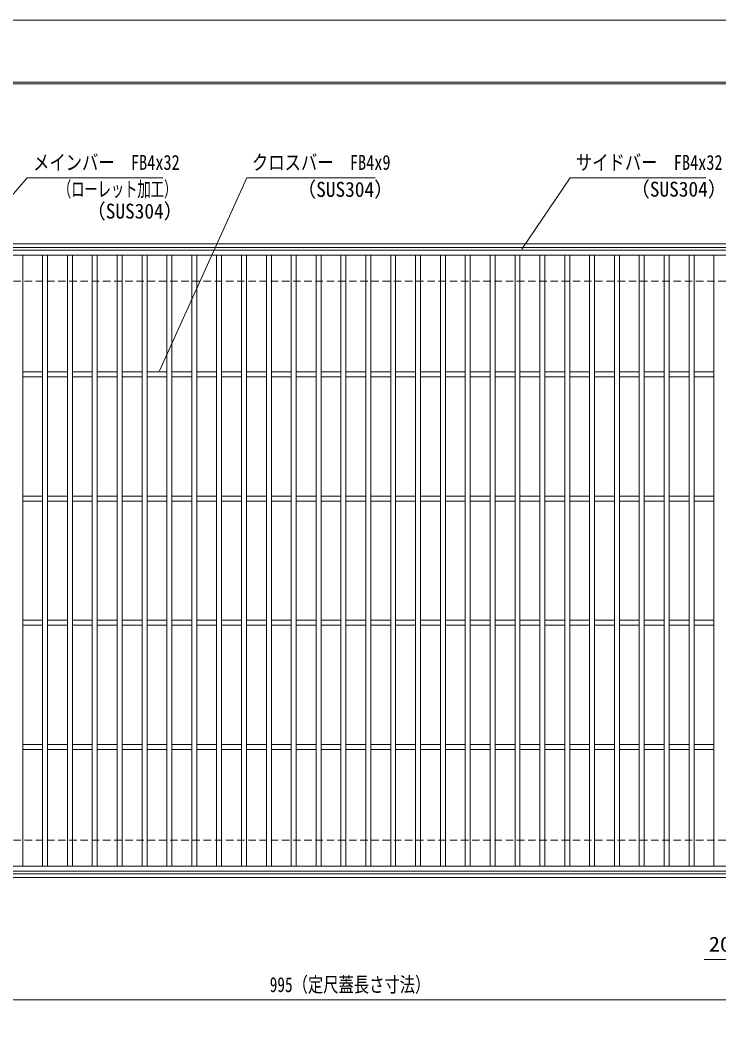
# Model space of a CAD drawing. Units: millimetres, scale not verified. Extents: x -1050 to 1050, y -742 to 742.
# Drawn here: x -553 to 9, y -71 to 742 of the extents above; entities that cross this region are included whole.
import ezdxf
from ezdxf.enums import TextEntityAlignment as Align

# ---------------------------------------------------------------- set-up
doc = ezdxf.new("R2010")
doc.units = ezdxf.units.MM
doc.header["$LTSCALE"] = 5
doc.linetypes.add('DASHED1', pattern=[1.8, 1.2, -0.6])
for name, color, linetype, lineweight in [('0-0_7-図\u3000枠', 4, 'Continuous', 9), ('0-1_寸法注釈', 2, 'Continuous', 9), ('0-5_DEFPOINTS', 134, 'Continuous', 9), ('0-6_枠', 7, 'Continuous', 9), ('0-7_蓋', 5, 'Continuous', 9), ('0-9_溝開口', 4, 'DASHED1', 9)]:
    doc.layers.add(name, color=color, linetype=linetype, lineweight=lineweight)
doc.styles.add('ＭＳ ゴシック', font='')
doc.styles.get('ＭＳ ゴシック').set_extended_font_data('MS Gothic')

msp = doc.modelspace()

# ---------------------------------------------------------------- linework, layer by layer
at = {"layer": '0-0_7-図\u3000枠'}
msp.add_line((-973.75, 691.25), (998.75, 691.25), dxfattribs=at)
msp.add_lwpolyline([(-975, 692.5), (1000, 692.5), (1000, -692.5)], dxfattribs=at)
at = {"layer": '0-1_寸法注釈'}
for p, q in [((27.05, -13.478), (-2.797, -13.478)), ((-785.45, -46.047), (199.55, -46.047))]:
    msp.add_line(p, q, dxfattribs=at)
for points in [[(-438.147, 615.749), (-547.371, 615.749), (-630.295, 518.985)], [(-267.513, 615.749), (-370.72, 615.749), (-440.937, 460.384)], [(-1.475, 615.749), (-110.699, 615.749), (-149.41, 558.298)]]:
    msp.add_lwpolyline(points, dxfattribs=at)
at = {"layer": '0-5_DEFPOINTS'}
msp.add_lwpolyline([(-1050, -742.5), (-1050, 742.5), (1050, 742.5), (1050, -742.5)], close=True, dxfattribs=at)
at = {"layer": '0-6_枠'}
for p, q in [((-795.45, 562.475), (409.55, 562.475)), ((-792.45, 559.475), (407.714, 559.475)), ((-795.45, 52.475), (409.55, 52.475)), ((-792.45, 55.475), (411.386, 55.475))]:
    msp.add_line(p, q, dxfattribs=at)
at = {"layer": '0-7_蓋'}
for p, q in [((204.55, 557.475), (-790.45, 557.475)), ((204.55, 553.475), (-790.45, 553.475)), ((-550.95, 553.475), (-550.95, 61.475)), ((-534.95, 553.475), (-534.95, 61.475)), ((-530.95, 553.475), (-530.95, 61.475)), ((-514.95, 553.475), (-514.95, 61.475)), ((-510.95, 553.475), (-510.95, 61.475)), ((-494.95, 553.475), (-494.95, 61.475)), ((-490.95, 553.475), (-490.95, 61.475)), ((-474.95, 553.475), (-474.95, 61.475)), ((-470.95, 553.475), (-470.95, 61.475)), ((-454.95, 553.475), (-454.95, 61.475)), ((-450.95, 553.475), (-450.95, 61.475)), ((-434.95, 553.475), (-434.95, 61.475)), ((-430.95, 553.475), (-430.95, 61.475)), ((-414.95, 553.475), (-414.95, 61.475)), ((-410.95, 553.475), (-410.95, 61.475)), ((-394.95, 553.475), (-394.95, 61.475)), ((-390.95, 553.475), (-390.95, 61.475)), ((-374.95, 553.475), (-374.95, 61.475)), ((-370.95, 553.475), (-370.95, 61.475)), ((-354.95, 553.475), (-354.95, 61.475)), ((-350.95, 553.475), (-350.95, 61.475)), ((-334.95, 553.475), (-334.95, 61.475)), ((-330.95, 553.475), (-330.95, 61.475)), ((-314.95, 553.475), (-314.95, 61.475)), ((-310.95, 553.475), (-310.95, 61.475)), ((-294.95, 553.475), (-294.95, 61.475)), ((-290.95, 553.475), (-290.95, 61.475)), ((-274.95, 553.475), (-274.95, 61.475)), ((-270.95, 553.475), (-270.95, 61.475)), ((-254.95, 553.475), (-254.95, 61.475)), ((-250.95, 553.475), (-250.95, 61.475)), ((-234.95, 553.475), (-234.95, 61.475)), ((-230.95, 553.475), (-230.95, 61.475)), ((-214.95, 553.475), (-214.95, 61.475)), ((-210.95, 553.475), (-210.95, 61.475)), ((-194.95, 553.475), (-194.95, 61.475)), ((-190.95, 553.475), (-190.95, 61.475)), ((-174.95, 553.475), (-174.95, 61.475)), ((-170.95, 553.475), (-170.95, 61.475)), ((-154.95, 553.475), (-154.95, 61.475)), ((-150.95, 553.475), (-150.95, 61.475)), ((-134.95, 553.475), (-134.95, 61.475)), ((-130.95, 553.475), (-130.95, 61.475)), ((-114.95, 553.475), (-114.95, 61.475)), ((-110.95, 553.475), (-110.95, 61.475)), ((-94.95, 553.475), (-94.95, 61.475)), ((-90.95, 553.475), (-90.95, 61.475)), ((-74.95, 553.475), (-74.95, 61.475)), ((-70.95, 553.475), (-70.95, 61.475)), ((-54.95, 553.475), (-54.95, 61.475)), ((-50.95, 553.475), (-50.95, 61.475)), ((-34.95, 553.475), (-34.95, 61.475)), ((-30.95, 553.475), (-30.95, 61.475)), ((-14.95, 553.475), (-14.95, 61.475)), ((-10.95, 553.475), (-10.95, 61.475)), ((5.05, 553.475), (5.05, 61.475)), ((-534.95, 459.475), (-550.95, 459.475)), ((-514.95, 459.475), (-530.95, 459.475)), ((-494.95, 459.475), (-510.95, 459.475)), ((-474.95, 459.475), (-490.95, 459.475)), ((-454.95, 459.475), (-470.95, 459.475)), ((-434.95, 459.475), (-450.95, 459.475)), ((-414.95, 459.475), (-430.95, 459.475)), ((-394.95, 459.475), (-410.95, 459.475)), ((-374.95, 459.475), (-390.95, 459.475)), ((-354.95, 459.475), (-370.95, 459.475)), ((-334.95, 459.475), (-350.95, 459.475)), ((-314.95, 459.475), (-330.95, 459.475)), ((-294.95, 459.475), (-310.95, 459.475)), ((-274.95, 459.475), (-290.95, 459.475)), ((-254.95, 459.475), (-270.95, 459.475)), ((-234.95, 459.475), (-250.95, 459.475)), ((-214.95, 459.475), (-230.95, 459.475)), ((-194.95, 459.475), (-210.95, 459.475)), ((-174.95, 459.475), (-190.95, 459.475)), ((-154.95, 459.475), (-170.95, 459.475)), ((-134.95, 459.475), (-150.95, 459.475)), ((-114.95, 459.475), (-130.95, 459.475)), ((-94.95, 459.475), (-110.95, 459.475)), ((-74.95, 459.475), (-90.95, 459.475)), ((-54.95, 459.475), (-70.95, 459.475)), ((-34.95, 459.475), (-50.95, 459.475)), ((-14.95, 459.475), (-30.95, 459.475)), ((5.05, 459.475), (-10.95, 459.475)), ((-534.95, 455.475), (-550.95, 455.475)), ((-514.95, 455.475), (-530.95, 455.475)), ((-494.95, 455.475), (-510.95, 455.475)), ((-474.95, 455.475), (-490.95, 455.475)), ((-454.95, 455.475), (-470.95, 455.475)), ((-434.95, 455.475), (-450.95, 455.475)), ((-414.95, 455.475), (-430.95, 455.475)), ((-394.95, 455.475), (-410.95, 455.475)), ((-374.95, 455.475), (-390.95, 455.475)), ((-354.95, 455.475), (-370.95, 455.475)), ((-334.95, 455.475), (-350.95, 455.475)), ((-314.95, 455.475), (-330.95, 455.475)), ((-294.95, 455.475), (-310.95, 455.475)), ((-274.95, 455.475), (-290.95, 455.475)), ((-254.95, 455.475), (-270.95, 455.475)), ((-234.95, 455.475), (-250.95, 455.475)), ((-214.95, 455.475), (-230.95, 455.475)), ((-194.95, 455.475), (-210.95, 455.475)), ((-174.95, 455.475), (-190.95, 455.475)), ((-154.95, 455.475), (-170.95, 455.475)), ((-134.95, 455.475), (-150.95, 455.475)), ((-114.95, 455.475), (-130.95, 455.475)), ((-94.95, 455.475), (-110.95, 455.475)), ((-74.95, 455.475), (-90.95, 455.475)), ((-54.95, 455.475), (-70.95, 455.475)), ((-34.95, 455.475), (-50.95, 455.475)), ((-14.95, 455.475), (-30.95, 455.475)), ((5.05, 455.475), (-10.95, 455.475)), ((-534.95, 359.475), (-550.95, 359.475)), ((-514.95, 359.475), (-530.95, 359.475)), ((-494.95, 359.475), (-510.95, 359.475)), ((-474.95, 359.475), (-490.95, 359.475)), ((-454.95, 359.475), (-470.95, 359.475)), ((-434.95, 359.475), (-450.95, 359.475)), ((-414.95, 359.475), (-430.95, 359.475)), ((-394.95, 359.475), (-410.95, 359.475)), ((-374.95, 359.475), (-390.95, 359.475)), ((-354.95, 359.475), (-370.95, 359.475)), ((-334.95, 359.475), (-350.95, 359.475)), ((-314.95, 359.475), (-330.95, 359.475)), ((-294.95, 359.475), (-310.95, 359.475)), ((-274.95, 359.475), (-290.95, 359.475)), ((-254.95, 359.475), (-270.95, 359.475)), ((-234.95, 359.475), (-250.95, 359.475)), ((-214.95, 359.475), (-230.95, 359.475)), ((-194.95, 359.475), (-210.95, 359.475)), ((-174.95, 359.475), (-190.95, 359.475)), ((-154.95, 359.475), (-170.95, 359.475)), ((-134.95, 359.475), (-150.95, 359.475)), ((-114.95, 359.475), (-130.95, 359.475)), ((-94.95, 359.475), (-110.95, 359.475)), ((-74.95, 359.475), (-90.95, 359.475)), ((-54.95, 359.475), (-70.95, 359.475)), ((-34.95, 359.475), (-50.95, 359.475)), ((-14.95, 359.475), (-30.95, 359.475)), ((5.05, 359.475), (-10.95, 359.475)), ((-534.95, 355.475), (-550.95, 355.475)), ((-514.95, 355.475), (-530.95, 355.475)), ((-494.95, 355.475), (-510.95, 355.475)), ((-474.95, 355.475), (-490.95, 355.475)), ((-454.95, 355.475), (-470.95, 355.475)), ((-434.95, 355.475), (-450.95, 355.475)), ((-414.95, 355.475), (-430.95, 355.475)), ((-394.95, 355.475), (-410.95, 355.475)), ((-374.95, 355.475), (-390.95, 355.475)), ((-354.95, 355.475), (-370.95, 355.475)), ((-334.95, 355.475), (-350.95, 355.475)), ((-314.95, 355.475), (-330.95, 355.475)), ((-294.95, 355.475), (-310.95, 355.475)), ((-274.95, 355.475), (-290.95, 355.475)), ((-254.95, 355.475), (-270.95, 355.475)), ((-234.95, 355.475), (-250.95, 355.475)), ((-214.95, 355.475), (-230.95, 355.475)), ((-194.95, 355.475), (-210.95, 355.475)), ((-174.95, 355.475), (-190.95, 355.475)), ((-154.95, 355.475), (-170.95, 355.475)), ((-134.95, 355.475), (-150.95, 355.475)), ((-114.95, 355.475), (-130.95, 355.475)), ((-94.95, 355.475), (-110.95, 355.475)), ((-74.95, 355.475), (-90.95, 355.475)), ((-54.95, 355.475), (-70.95, 355.475)), ((-34.95, 355.475), (-50.95, 355.475)), ((-14.95, 355.475), (-30.95, 355.475)), ((5.05, 355.475), (-10.95, 355.475)), ((-534.95, 259.475), (-550.95, 259.475)), ((-534.95, 255.475), (-550.95, 255.475)), ((-514.95, 259.475), (-530.95, 259.475)), ((-514.95, 255.475), (-530.95, 255.475)), ((-494.95, 259.475), (-510.95, 259.475)), ((-494.95, 255.475), (-510.95, 255.475)), ((-474.95, 259.475), (-490.95, 259.475)), ((-474.95, 255.475), (-490.95, 255.475)), ((-454.95, 259.475), (-470.95, 259.475)), ((-454.95, 255.475), (-470.95, 255.475)), ((-434.95, 259.475), (-450.95, 259.475)), ((-434.95, 255.475), (-450.95, 255.475)), ((-414.95, 259.475), (-430.95, 259.475)), ((-414.95, 255.475), (-430.95, 255.475)), ((-394.95, 259.475), (-410.95, 259.475)), ((-394.95, 255.475), (-410.95, 255.475)), ((-374.95, 259.475), (-390.95, 259.475)), ((-374.95, 255.475), (-390.95, 255.475)), ((-354.95, 259.475), (-370.95, 259.475)), ((-354.95, 255.475), (-370.95, 255.475)), ((-334.95, 259.475), (-350.95, 259.475)), ((-334.95, 255.475), (-350.95, 255.475)), ((-314.95, 259.475), (-330.95, 259.475)), ((-314.95, 255.475), (-330.95, 255.475)), ((-294.95, 259.475), (-310.95, 259.475)), ((-294.95, 255.475), (-310.95, 255.475)), ((-274.95, 259.475), (-290.95, 259.475)), ((-274.95, 255.475), (-290.95, 255.475)), ((-254.95, 259.475), (-270.95, 259.475)), ((-254.95, 255.475), (-270.95, 255.475)), ((-234.95, 259.475), (-250.95, 259.475)), ((-234.95, 255.475), (-250.95, 255.475)), ((-214.95, 259.475), (-230.95, 259.475)), ((-214.95, 255.475), (-230.95, 255.475)), ((-194.95, 259.475), (-210.95, 259.475)), ((-194.95, 255.475), (-210.95, 255.475)), ((-174.95, 259.475), (-190.95, 259.475)), ((-174.95, 255.475), (-190.95, 255.475)), ((-154.95, 259.475), (-170.95, 259.475)), ((-154.95, 255.475), (-170.95, 255.475)), ((-134.95, 259.475), (-150.95, 259.475)), ((-134.95, 255.475), (-150.95, 255.475)), ((-114.95, 259.475), (-130.95, 259.475)), ((-114.95, 255.475), (-130.95, 255.475)), ((-94.95, 259.475), (-110.95, 259.475)), ((-94.95, 255.475), (-110.95, 255.475)), ((-74.95, 259.475), (-90.95, 259.475)), ((-74.95, 255.475), (-90.95, 255.475)), ((-54.95, 259.475), (-70.95, 259.475)), ((-54.95, 255.475), (-70.95, 255.475)), ((-34.95, 259.475), (-50.95, 259.475)), ((-34.95, 255.475), (-50.95, 255.475)), ((-14.95, 259.475), (-30.95, 259.475)), ((-14.95, 255.475), (-30.95, 255.475)), ((5.05, 259.475), (-10.95, 259.475)), ((5.05, 255.475), (-10.95, 255.475)), ((-534.95, 159.475), (-550.95, 159.475)), ((-534.95, 155.475), (-550.95, 155.475)), ((-514.95, 159.475), (-530.95, 159.475)), ((-514.95, 155.475), (-530.95, 155.475)), ((-494.95, 159.475), (-510.95, 159.475)), ((-494.95, 155.475), (-510.95, 155.475)), ((-474.95, 159.475), (-490.95, 159.475)), ((-474.95, 155.475), (-490.95, 155.475)), ((-454.95, 159.475), (-470.95, 159.475)), ((-454.95, 155.475), (-470.95, 155.475)), ((-434.95, 159.475), (-450.95, 159.475)), ((-434.95, 155.475), (-450.95, 155.475)), ((-414.95, 159.475), (-430.95, 159.475)), ((-414.95, 155.475), (-430.95, 155.475)), ((-394.95, 159.475), (-410.95, 159.475)), ((-394.95, 155.475), (-410.95, 155.475)), ((-374.95, 159.475), (-390.95, 159.475)), ((-374.95, 155.475), (-390.95, 155.475)), ((-354.95, 159.475), (-370.95, 159.475)), ((-354.95, 155.475), (-370.95, 155.475)), ((-334.95, 159.475), (-350.95, 159.475)), ((-334.95, 155.475), (-350.95, 155.475)), ((-314.95, 159.475), (-330.95, 159.475)), ((-314.95, 155.475), (-330.95, 155.475)), ((-294.95, 159.475), (-310.95, 159.475)), ((-294.95, 155.475), (-310.95, 155.475)), ((-274.95, 159.475), (-290.95, 159.475)), ((-274.95, 155.475), (-290.95, 155.475)), ((-254.95, 159.475), (-270.95, 159.475)), ((-254.95, 155.475), (-270.95, 155.475)), ((-234.95, 159.475), (-250.95, 159.475)), ((-234.95, 155.475), (-250.95, 155.475)), ((-214.95, 159.475), (-230.95, 159.475)), ((-214.95, 155.475), (-230.95, 155.475)), ((-194.95, 159.475), (-210.95, 159.475)), ((-194.95, 155.475), (-210.95, 155.475)), ((-174.95, 159.475), (-190.95, 159.475)), ((-174.95, 155.475), (-190.95, 155.475)), ((-154.95, 159.475), (-170.95, 159.475)), ((-154.95, 155.475), (-170.95, 155.475)), ((-134.95, 159.475), (-150.95, 159.475)), ((-134.95, 155.475), (-150.95, 155.475)), ((-114.95, 159.475), (-130.95, 159.475)), ((-114.95, 155.475), (-130.95, 155.475)), ((-94.95, 159.475), (-110.95, 159.475)), ((-94.95, 155.475), (-110.95, 155.475)), ((-74.95, 159.475), (-90.95, 159.475)), ((-74.95, 155.475), (-90.95, 155.475)), ((-54.95, 159.475), (-70.95, 159.475)), ((-54.95, 155.475), (-70.95, 155.475)), ((-34.95, 159.475), (-50.95, 159.475)), ((-34.95, 155.475), (-50.95, 155.475)), ((-14.95, 159.475), (-30.95, 159.475)), ((-14.95, 155.475), (-30.95, 155.475)), ((5.05, 159.475), (-10.95, 159.475)), ((5.05, 155.475), (-10.95, 155.475)), ((-790.45, 61.475), (204.55, 61.475)), ((-790.45, 57.475), (204.55, 57.475))]:
    msp.add_line(p, q, dxfattribs=at)
at = {"layer": '0-9_溝開口'}
for p, q in [((-765.45, 532.475), (204.55, 532.475)), ((-765.45, 82.475), (204.55, 82.475))]:
    msp.add_line(p, q, dxfattribs=at)

# ---------------------------------------------------------------- texts
at = {"layer": '0-1_寸法注釈', "color": 7, "style": 'ＭＳ ゴシック'}
for s, height, width, p in [('メインバー\u3000FB4x32', 12.02, 0.8, (-542.594, 618.436)), ('クロスバー\u3000FB4x9', 12.03, 0.8, (-366.554, 618.436)), ('サイドバー\u3000FB4x32', 12.02, 0.8, (-105.921, 618.436)), ('（ローレット加工）', 12.02, 0.65, (-522.589, 596.881)), ('（SUS304）', 12.02, 0.95, (-330.453, 596.705)), ('（SUS304）', 12.02, 0.95, (-62.079, 596.881)), ('（SUS304）', 12.02, 0.95, (-499.742, 579.216)), ('20', 12.02, 1.1, (0.893, -10.791)), ('995（定尺蓋長さ寸法）', 12.03, 0.75, (-352.249, -43.36))]:
    msp.add_text(s, height=height, dxfattribs=dict(at, width=width)).set_placement(p, align=Align.BOTTOM_LEFT)

doc.saveas('drawing.dxf')
